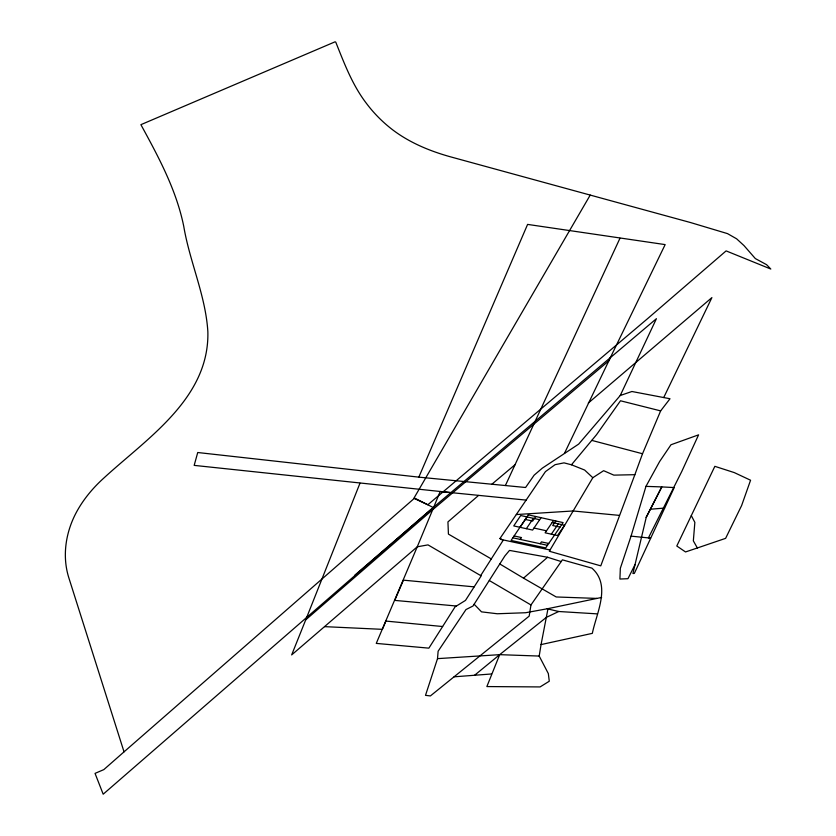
<?xml version="1.0" encoding="UTF-8"?>
<svg xmlns="http://www.w3.org/2000/svg" width="836" height="836" viewBox="0 0 836 836"><rect width="100%" height="100%" fill="white"/><g stroke="black" fill="none" stroke-linecap="round" stroke-linejoin="round"><path stroke-width="1.25" d="M597.5 613.885L558.709 611.503L546.336 617.396L499.688 654.661L486.865 686.565L540.087 686.931L549.283 681.235L548.332 673.597L539.199 656.061L541.059 644.587L592.337 633.354C596.549 612.715 611.398 585.325 591.909 568.125L562.398 559.848L530.965 604.961L529.167 616.132L430.394 695.928L425.503 695.343L437.51 658.643L438.127 651.202L465.976 609.569L473.019 606.006L504.839 555.992L509.5 550.412L547.601 557.267L561.196 561.562M541.059 644.587L547.998 608.639L601.638 597.437M646.259 517.233L632.925 573.506L634.325 573.423L674.213 487.576L661.798 486.907L646.259 517.233L661.798 486.907L645.956 486.374L631.055 536.137L620.343 568.261L619.904 579.034L627.951 578.7L635.015 564.624M634.858 474.691L600.77 565.857L549.315 551.248L592.818 477.711L603.634 470.689L613.833 475.13L634.858 474.691L642.518 453.749L660.639 410.884L670.012 398.751L631.912 391.499L620.239 395.512L578.669 444.104L542.303 468.16L534.131 475.182L525.583 487.503L418.826 477.137L197.735 452.516L194.171 465.38L452.704 492.812M359.971 483.218L305.746 619.821L432.693 509.72L608.817 360.818L665.153 244.603L527.6 224.403L418.826 477.137M306.781 617.208L291.659 654.922L417.248 546.807L433.79 507.055L656.417 318.683L620.239 395.512M432.693 509.72L440.164 491.526L526.126 500.106L545.448 471.619L555.104 464.67L564.018 462.862L571.458 464.785L584.636 470.041L592.818 477.711M505.404 485.497L619.967 238.26M564.457 453.394L610.332 357.703M663.721 397.549L711.896 297.606L588.304 403.036M645.956 486.374L659.583 461.597L670.984 444.752L698.582 434.845L681.789 471.431L648.464 537.809L650.627 538.133L631.055 536.137M590.216 195.091L413.862 498.298L427.813 504.777L647.21 318.965L726.108 250.894L770.802 269.035L766.612 264.698L755.336 258.575L744.009 245.606L736.61 238.803L727.508 233.62L690.484 222.533L450.437 156.813C429.976 151.117 409.964 142.862 392.899 130.008A194.036 161.014 -33.6 0 1 366.565 103.559C352.458 85.241 344.275 63.421 335.769 42.166L335.111 41.8L140.897 124.668C158.568 157.011 176.406 189.971 183.774 226.462C189.772 262.013 205.656 295.641 207.861 331.777C209.502 398.417 146.885 438.43 103.852 478.046A153.364 107.99 -11.3 0 0 75.47 514.056C65.553 533.472 62.177 556.483 68.74 577.509L124.031 751.857L103.831 769.611L95.043 773.384L103.183 794.2L433.236 507.515L414.604 498.11L124.031 751.857M442.62 626.53L455.077 606.852L465.485 600.415L481.191 575.889L428.001 544.884L417.248 546.807L376.263 643.396L428.878 648.151L442.62 626.53L385.898 621.075L382.386 629.341L324.567 626.645M480.679 575.596L503.136 540.317L499.959 538.509L526.126 500.106M520.055 527.307L527.046 516.92M526.356 528.686L533.358 518.33M520.243 539.419L521.497 537.569L514.109 535.96M535.74 516.512L532.657 521.068L525.238 519.428M541.028 517.693L532.626 530.066L513.743 525.928L520.723 515.519L539.648 519.72M553.557 520.483L545.114 532.804L557.518 535.531L564.613 525.269L552.168 522.51M540.192 543.734L541.446 541.895L548.74 543.473M555.804 520.985L552.7 525.51L560.015 527.129M551.332 534.173L558.396 523.89M571.458 464.785L596.549 434.668L620.49 400.778L660.639 410.884M478.526 495.455L447.939 521.904L448.42 534.1L491.317 558.95M499.729 563.924L523.514 578.146L547.601 557.267M354.903 575.095L433.79 507.055M491.902 484.19L515.018 464.732M474.597 675.258L499.688 654.661L539.199 656.061M697.36 547.967L725.617 538.353L741.616 505.561L750.571 480.23L734.332 472.612L714.843 466.331L676.794 546.002L685.53 551.948L697.36 547.967L693.347 540.871L694.852 522.364L691.309 515.613M650.377 509.228L664.578 508.069M454.094 676.815L491.505 673.973M499.688 654.661L437.51 658.643M516.345 514.548L573.036 510.974L619.215 515.363M596.904 598.419L556.201 596.967L523.514 578.146M456.446 606.016L394.749 600.394L403.422 580.163L474.158 586.862M550.036 550.015L501.976 539.659L499.959 538.509M512.865 537.82L547.475 545.312M533.995 528.049L546.493 530.797M558.709 611.503L547.172 608.786L547.998 608.639L525.562 612.736L497.284 613.76L481.515 611.858L474.148 604.24M591.825 440.405L642.518 453.749M489.332 580.539L530.965 604.961M528.321 514.851L511.089 540.453L545.678 547.914L563.13 522.615L528.321 514.851"/></g></svg>
